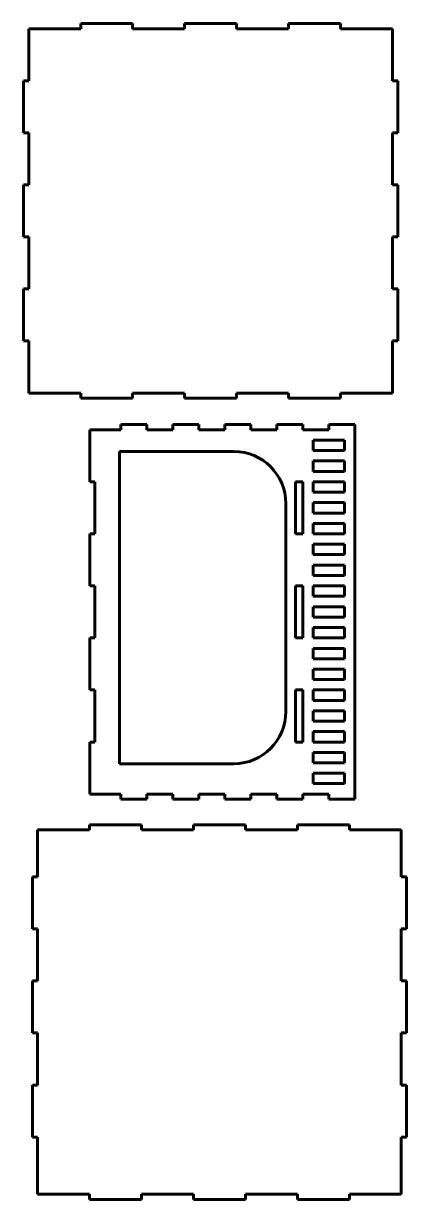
# Model space of a CAD drawing. Header units: millimetres. Extents: x -188 to 181, y 63 to 1193.
import ezdxf

# ---------------------------------------------------------------- set-up
doc = ezdxf.new("R2010")
doc.units = ezdxf.units.MM
doc.linetypes.add('K5LT_BASIC', pattern=[0])

# ---------------------------------------------------------------- blocks, each defined once
blk = doc.blocks.new('U1')
at = {"color": 5, "linetype": 'K5LT_BASIC', "lineweight": 60, "true_color": 0x0000ff}
for p, q in [((175.7, 417.8), (175.7, 372.8)), ((175.7, 372.8), (180.7, 372.8)), ((180.7, 372.8), (180.7, 322.8)), ((180.7, 322.8), (175.7, 322.8)), ((175.7, 272.8), (175.7, 322.8)), ((175.7, 272.8), (180.7, 272.8)), ((180.7, 272.8), (180.7, 222.8)), ((180.7, 222.8), (175.7, 222.8)), ((175.7, 222.8), (175.7, 172.8)), ((175.7, 172.8), (180.7, 172.8)), ((180.7, 172.8), (180.7, 122.8)), ((180.7, 122.8), (175.7, 122.8)), ((175.7, 122.8), (175.7, 67.8))]:
    blk.add_line(p, q, dxfattribs=at)
blk = doc.blocks.new('U2')
at = {"color": 5, "linetype": 'K5LT_BASIC', "lineweight": 60, "true_color": 0x0000ff}
for p, q in [((-174.3, 417.8), (-174.3, 372.8)), ((-174.3, 372.8), (-179.3, 372.8)), ((-179.3, 372.8), (-179.3, 322.8)), ((-179.3, 322.8), (-174.3, 322.8)), ((-174.3, 272.8), (-174.3, 322.8)), ((-174.3, 272.8), (-179.3, 272.8)), ((-179.3, 272.8), (-179.3, 222.8)), ((-179.3, 222.8), (-174.3, 222.8)), ((-174.3, 222.8), (-174.3, 172.8)), ((-174.3, 172.8), (-179.3, 172.8)), ((-179.3, 172.8), (-179.3, 122.8)), ((-179.3, 122.8), (-174.3, 122.8)), ((-174.3, 122.8), (-174.3, 67.8))]:
    blk.add_line(p, q, dxfattribs=at)
blk = doc.blocks.new('U0')
at = {"color": 5, "linetype": 'K5LT_BASIC', "lineweight": 60, "true_color": 0x0000ff}
for p, q in [((-124.3, 417.8), (-124.3, 422.8)), ((-124.3, 422.8), (-74.3, 422.8)), ((-74.3, 422.8), (-74.3, 417.8)), ((-24.3, 417.8), (-24.3, 422.8)), ((-24.3, 422.8), (25.7, 422.8)), ((25.7, 422.8), (25.7, 417.8)), ((75.7, 417.8), (75.7, 422.8)), ((75.7, 422.8), (125.7, 422.8)), ((125.7, 422.8), (125.7, 417.8)), ((-174.3, 417.8), (-124.3, 417.8)), ((-74.3, 417.8), (-24.3, 417.8)), ((75.7, 417.8), (25.7, 417.8)), ((125.7, 417.8), (175.7, 417.8)), ((-124.3, 67.8), (-174.3, 67.8)), ((-124.3, 62.8), (-124.3, 67.8)), ((-24.3, 67.8), (-74.3, 67.8)), ((-74.3, 67.8), (-74.3, 62.8)), ((-24.3, 62.8), (-24.3, 67.8)), ((75.7, 67.8), (25.7, 67.8)), ((25.7, 67.8), (25.7, 62.8)), ((75.7, 62.8), (75.7, 67.8)), ((175.7, 67.8), (125.7, 67.8)), ((125.7, 67.8), (125.7, 62.8)), ((-74.3, 62.8), (-124.3, 62.8)), ((25.7, 62.8), (-24.3, 62.8)), ((75.7, 62.8), (125.7, 62.8))]:
    blk.add_line(p, q, dxfattribs=at)
for name in ['U2', 'U1']:
    blk.add_blockref(name, (0, 0))
blk = doc.blocks.new('U3')
at = {"color": 5, "linetype": 'K5LT_BASIC', "lineweight": 60, "true_color": 0x0000ff}
for p, q in [((-182.8, 1187.6), (-182.8, 1137.6)), ((-182.8, 1187.6), (-132.8, 1187.6)), ((-132.8, 1187.6), (-132.8, 1192.6)), ((-132.8, 1192.6), (-82.8, 1192.6)), ((-82.8, 1192.6), (-82.8, 1187.6)), ((-82.8, 1187.6), (-32.8, 1187.6)), ((-32.8, 1187.6), (-32.8, 1192.6)), ((-32.8, 1192.6), (17.2, 1192.6)), ((17.2, 1192.6), (17.2, 1187.6)), ((17.2, 1187.6), (67.2, 1187.6)), ((67.2, 1187.6), (67.2, 1192.6)), ((67.2, 1192.6), (117.2, 1192.6)), ((117.2, 1192.6), (117.2, 1187.6)), ((167.2, 1187.6), (117.2, 1187.6)), ((167.2, 1187.6), (167.2, 1137.6)), ((-182.8, 1137.6), (-187.8, 1137.6)), ((-187.8, 1137.6), (-187.8, 1087.6)), ((167.2, 1137.6), (172.2, 1137.6)), ((172.2, 1137.6), (172.2, 1087.6)), ((-187.8, 1087.6), (-182.8, 1087.6)), ((-182.8, 1087.6), (-182.8, 1037.6)), ((167.2, 1037.6), (167.2, 1087.6)), ((167.2, 1087.6), (172.2, 1087.6)), ((-182.8, 1037.6), (-187.8, 1037.6)), ((-187.8, 1037.6), (-187.8, 987.6)), ((172.2, 1037.6), (167.2, 1037.6)), ((172.2, 987.6), (172.2, 1037.6)), ((-187.8, 987.6), (-182.8, 987.6)), ((-182.8, 987.6), (-182.8, 937.6)), ((167.2, 937.6), (167.2, 987.6)), ((167.2, 987.6), (172.2, 987.6)), ((-182.8, 937.6), (-187.8, 937.6)), ((-187.8, 887.6), (-187.8, 937.6)), ((172.2, 937.6), (167.2, 937.6)), ((172.2, 887.6), (172.2, 937.6)), ((-182.8, 887.6), (-187.8, 887.6)), ((-182.8, 837.6), (-182.8, 887.6)), ((167.2, 837.6), (167.2, 887.6)), ((167.2, 887.6), (172.2, 887.6)), ((-182.8, 837.6), (-132.8, 837.6)), ((-132.8, 837.6), (-132.8, 832.6)), ((-82.8, 832.6), (-82.8, 837.6)), ((-82.8, 837.6), (-32.8, 837.6)), ((-32.8, 837.6), (-32.8, 832.6)), ((67.2, 837.6), (17.2, 837.6)), ((17.2, 837.6), (17.2, 832.6)), ((67.2, 832.6), (67.2, 837.6)), ((167.2, 837.6), (117.2, 837.6)), ((117.2, 837.6), (117.2, 832.6)), ((-132.8, 832.6), (-82.8, 832.6)), ((17.2, 832.6), (-32.8, 832.6)), ((117.2, 832.6), (67.2, 832.6))]:
    blk.add_line(p, q, dxfattribs=at)
blk = doc.blocks.new('U5')
at = {"color": 5, "linetype": 'K5LT_BASIC', "lineweight": 60, "true_color": 0x0000ff}
for p, q in [((90.9, 782.3), (90.9, 792.3)), ((90.9, 792.3), (120.9, 792.3)), ((120.9, 792.3), (120.9, 782.3)), ((120.9, 782.3), (90.9, 782.3))]:
    blk.add_line(p, q, dxfattribs=at)
blk = doc.blocks.new('U6')
at = {"color": 5, "linetype": 'K5LT_BASIC', "lineweight": 60, "true_color": 0x0000ff}
for p, q in [((90.9, 762.3), (90.9, 772.3)), ((90.9, 772.3), (120.9, 772.3)), ((120.9, 772.3), (120.9, 762.3)), ((120.9, 762.3), (90.9, 762.3))]:
    blk.add_line(p, q, dxfattribs=at)
blk = doc.blocks.new('U7')
at = {"color": 5, "linetype": 'K5LT_BASIC', "lineweight": 60, "true_color": 0x0000ff}
for p, q in [((90.9, 742.3), (90.9, 752.3)), ((90.9, 752.3), (120.9, 752.3)), ((120.9, 752.3), (120.9, 742.3)), ((120.9, 742.3), (90.9, 742.3))]:
    blk.add_line(p, q, dxfattribs=at)
blk = doc.blocks.new('U8')
at = {"color": 5, "linetype": 'K5LT_BASIC', "lineweight": 60, "true_color": 0x0000ff}
for p, q in [((90.9, 722.3), (90.9, 732.3)), ((90.9, 732.3), (120.9, 732.3)), ((120.9, 732.3), (120.9, 722.3)), ((120.9, 722.3), (90.9, 722.3))]:
    blk.add_line(p, q, dxfattribs=at)
blk = doc.blocks.new('U9')
at = {"color": 5, "linetype": 'K5LT_BASIC', "lineweight": 60, "true_color": 0x0000ff}
for p, q in [((90.9, 702.3), (90.9, 712.3)), ((90.9, 712.3), (120.9, 712.3)), ((120.9, 712.3), (120.9, 702.3)), ((120.9, 702.3), (90.9, 702.3))]:
    blk.add_line(p, q, dxfattribs=at)
blk = doc.blocks.new('U10')
at = {"color": 5, "linetype": 'K5LT_BASIC', "lineweight": 60, "true_color": 0x0000ff}
for p, q in [((90.9, 682.3), (90.9, 692.3)), ((90.9, 692.3), (120.9, 692.3)), ((120.9, 692.3), (120.9, 682.3)), ((120.9, 682.3), (90.9, 682.3))]:
    blk.add_line(p, q, dxfattribs=at)
blk = doc.blocks.new('U11')
at = {"color": 5, "linetype": 'K5LT_BASIC', "lineweight": 60, "true_color": 0x0000ff}
for p, q in [((90.9, 662.3), (90.9, 672.3)), ((90.9, 672.3), (120.9, 672.3)), ((120.9, 672.3), (120.9, 662.3)), ((120.9, 662.3), (90.9, 662.3))]:
    blk.add_line(p, q, dxfattribs=at)
blk = doc.blocks.new('U12')
at = {"color": 5, "linetype": 'K5LT_BASIC', "lineweight": 60, "true_color": 0x0000ff}
for p, q in [((90.9, 642.3), (90.9, 652.3)), ((90.9, 652.3), (120.9, 652.3)), ((120.9, 652.3), (120.9, 642.3)), ((120.9, 642.3), (90.9, 642.3))]:
    blk.add_line(p, q, dxfattribs=at)
blk = doc.blocks.new('U13')
at = {"color": 5, "linetype": 'K5LT_BASIC', "lineweight": 60, "true_color": 0x0000ff}
for p, q in [((90.9, 622.3), (90.9, 632.3)), ((90.9, 632.3), (120.9, 632.3)), ((120.9, 622.3), (90.9, 622.3)), ((120.9, 632.3), (120.9, 622.3))]:
    blk.add_line(p, q, dxfattribs=at)
blk = doc.blocks.new('U14')
at = {"color": 5, "linetype": 'K5LT_BASIC', "lineweight": 60, "true_color": 0x0000ff}
for p, q in [((90.9, 602.3), (90.9, 612.3)), ((90.9, 612.3), (120.9, 612.3)), ((120.9, 612.3), (120.9, 602.3)), ((120.9, 602.3), (90.9, 602.3))]:
    blk.add_line(p, q, dxfattribs=at)
blk = doc.blocks.new('U15')
at = {"color": 5, "linetype": 'K5LT_BASIC', "lineweight": 60, "true_color": 0x0000ff}
for p, q in [((90.9, 582.3), (90.9, 592.3)), ((90.9, 592.3), (120.9, 592.3)), ((120.9, 592.3), (120.9, 582.3)), ((120.9, 582.3), (90.9, 582.3))]:
    blk.add_line(p, q, dxfattribs=at)
blk = doc.blocks.new('U16')
at = {"color": 5, "linetype": 'K5LT_BASIC', "lineweight": 60, "true_color": 0x0000ff}
for p, q in [((90.9, 562.3), (90.9, 572.3)), ((90.9, 572.3), (120.9, 572.3)), ((120.9, 572.3), (120.9, 562.3)), ((120.9, 562.3), (90.9, 562.3))]:
    blk.add_line(p, q, dxfattribs=at)
blk = doc.blocks.new('U17')
at = {"color": 5, "linetype": 'K5LT_BASIC', "lineweight": 60, "true_color": 0x0000ff}
for p, q in [((90.9, 542.3), (90.9, 552.3)), ((90.9, 552.3), (120.9, 552.3)), ((120.9, 542.3), (90.9, 542.3)), ((120.9, 552.3), (120.9, 542.3))]:
    blk.add_line(p, q, dxfattribs=at)
blk = doc.blocks.new('U18')
at = {"color": 5, "linetype": 'K5LT_BASIC', "lineweight": 60, "true_color": 0x0000ff}
for p, q in [((90.9, 522.3), (90.9, 532.3)), ((90.9, 532.3), (120.9, 532.3)), ((120.9, 532.3), (120.9, 522.3)), ((120.9, 522.3), (90.9, 522.3))]:
    blk.add_line(p, q, dxfattribs=at)
blk = doc.blocks.new('U19')
at = {"color": 5, "linetype": 'K5LT_BASIC', "lineweight": 60, "true_color": 0x0000ff}
for p, q in [((90.9, 502.3), (90.9, 512.3)), ((90.9, 512.3), (120.9, 512.3)), ((120.9, 512.3), (120.9, 502.3)), ((120.9, 502.3), (90.9, 502.3))]:
    blk.add_line(p, q, dxfattribs=at)
blk = doc.blocks.new('U20')
at = {"color": 5, "linetype": 'K5LT_BASIC', "lineweight": 60, "true_color": 0x0000ff}
for p, q in [((90.9, 482.3), (90.9, 492.3)), ((90.9, 492.3), (120.9, 492.3)), ((120.9, 492.3), (120.9, 482.3)), ((120.9, 482.3), (90.9, 482.3))]:
    blk.add_line(p, q, dxfattribs=at)
blk = doc.blocks.new('U21')
at = {"color": 5, "linetype": 'K5LT_BASIC', "lineweight": 60, "true_color": 0x0000ff}
for p, q in [((90.9, 462.3), (90.9, 472.3)), ((90.9, 472.3), (120.9, 472.3)), ((120.9, 472.3), (120.9, 462.3)), ((120.9, 462.3), (90.9, 462.3))]:
    blk.add_line(p, q, dxfattribs=at)
blk = doc.blocks.new('U22')
at = {"color": 5, "linetype": 'K5LT_BASIC', "lineweight": 60, "true_color": 0x0000ff}
for p, q in [((73.9, 702.3), (73.9, 752.3)), ((73.9, 752.3), (80.9, 752.3)), ((80.9, 752.3), (80.9, 702.3)), ((80.9, 702.3), (73.9, 702.3))]:
    blk.add_line(p, q, dxfattribs=at)
blk = doc.blocks.new('U23')
at = {"color": 5, "linetype": 'K5LT_BASIC', "lineweight": 60, "true_color": 0x0000ff}
for p, q in [((73.9, 602.3), (73.9, 652.3)), ((73.9, 652.3), (80.9, 652.3)), ((80.9, 652.3), (80.9, 602.3)), ((80.9, 602.3), (73.9, 602.3))]:
    blk.add_line(p, q, dxfattribs=at)
blk = doc.blocks.new('U24')
at = {"color": 5, "linetype": 'K5LT_BASIC', "lineweight": 60, "true_color": 0x0000ff}
for p, q in [((73.9, 502.3), (73.9, 552.3)), ((73.9, 552.3), (80.9, 552.3)), ((80.9, 552.3), (80.9, 502.3)), ((80.9, 502.3), (73.9, 502.3))]:
    blk.add_line(p, q, dxfattribs=at)
blk = doc.blocks.new('U25')
at = {"color": 5, "linetype": 'K5LT_BASIC', "lineweight": 60, "true_color": 0x0000ff}
for p, q in [((-94.1, 802.3), (-119.1, 802.3)), ((-69.1, 807.3), (-94.1, 807.3)), ((-94.1, 807.3), (-94.1, 802.3)), ((-69.1, 802.3), (-69.1, 807.3)), ((-44.1, 802.3), (-69.1, 802.3)), ((-19.1, 807.3), (-44.1, 807.3)), ((-44.1, 807.3), (-44.1, 802.3)), ((-19.1, 802.3), (-19.1, 807.3)), ((5.9, 802.3), (-19.1, 802.3)), ((30.9, 807.3), (5.9, 807.3)), ((5.9, 807.3), (5.9, 802.3)), ((30.9, 802.3), (30.9, 807.3)), ((55.9, 802.3), (30.9, 802.3)), ((80.9, 807.3), (55.9, 807.3)), ((55.9, 807.3), (55.9, 802.3)), ((80.9, 802.3), (80.9, 807.3)), ((105.9, 802.3), (80.9, 802.3)), ((130.9, 807.3), (105.9, 807.3)), ((105.9, 807.3), (105.9, 802.3)), ((130.9, 802.3), (130.9, 807.3))]:
    blk.add_line(p, q, dxfattribs=at)
blk = doc.blocks.new('U4')
at = {"color": 5, "linetype": 'K5LT_BASIC', "lineweight": 60, "true_color": 0x0000ff}
for p, q in [((-119.1, 802.3), (-124.1, 802.3)), ((-124.1, 802.3), (-124.1, 752.3)), ((80.9, 802.3), (90.9, 802.3)), ((130.9, 452.3), (130.9, 802.3)), ((-95.4, 781.5), (-95.4, 481.5)), ((14.6, 781.5), (-95.4, 781.5)), ((-124.1, 752.3), (-119.1, 752.3)), ((-119.1, 752.3), (-119.1, 702.3)), ((64.6, 531.5), (64.6, 731.5)), ((-119.1, 702.3), (-124.1, 702.3)), ((-124.1, 702.3), (-124.1, 652.3)), ((-124.1, 652.3), (-119.1, 652.3)), ((-119.1, 602.3), (-119.1, 652.3)), ((-124.1, 552.3), (-124.1, 602.3)), ((-124.1, 602.3), (-119.1, 602.3)), ((-119.1, 552.3), (-124.1, 552.3)), ((-119.1, 502.3), (-119.1, 552.3)), ((-124.1, 452.3), (-124.1, 502.3)), ((-124.1, 502.3), (-119.1, 502.3)), ((-95.4, 481.5), (14.6, 481.5)), ((-119.1, 452.3), (-124.1, 452.3)), ((-94.1, 452.3), (-119.1, 452.3)), ((-94.1, 447.3), (-94.1, 452.3)), ((-44.1, 452.3), (-69.1, 452.3)), ((-69.1, 452.3), (-69.1, 447.3)), ((-44.1, 447.3), (-44.1, 452.3)), ((5.9, 452.3), (-19.1, 452.3)), ((-19.1, 452.3), (-19.1, 447.3)), ((5.9, 447.3), (5.9, 452.3)), ((55.9, 452.3), (30.9, 452.3)), ((30.9, 452.3), (30.9, 447.3)), ((55.9, 447.3), (55.9, 452.3)), ((105.9, 452.3), (80.9, 452.3)), ((80.9, 452.3), (80.9, 447.3)), ((105.9, 447.3), (105.9, 452.3)), ((130.9, 452.3), (130.9, 447.3)), ((-69.1, 447.3), (-94.1, 447.3)), ((-19.1, 447.3), (-44.1, 447.3)), ((30.9, 447.3), (5.9, 447.3)), ((80.9, 447.3), (55.9, 447.3)), ((130.9, 447.3), (105.9, 447.3))]:
    blk.add_line(p, q, dxfattribs=at)
for centre, start, end in [((14.6, 731.5), 0, 90), ((14.6, 531.5), 270, 0)]:
    blk.add_arc(centre, 50, start, end, dxfattribs=at)
for name in ['U25', 'U5', 'U6', 'U22', 'U7', 'U8', 'U9', 'U10', 'U11', 'U23', 'U12', 'U13', 'U14', 'U15', 'U16', 'U24', 'U17', 'U18', 'U19', 'U20', 'U21']:
    blk.add_blockref(name, (0, 0))

msp = doc.modelspace()

# ---------------------------------------------------------------- block references
for name in ['U3', 'U4', 'U0']:
    msp.add_blockref(name, (0, 0))

doc.saveas('drawing.dxf')
